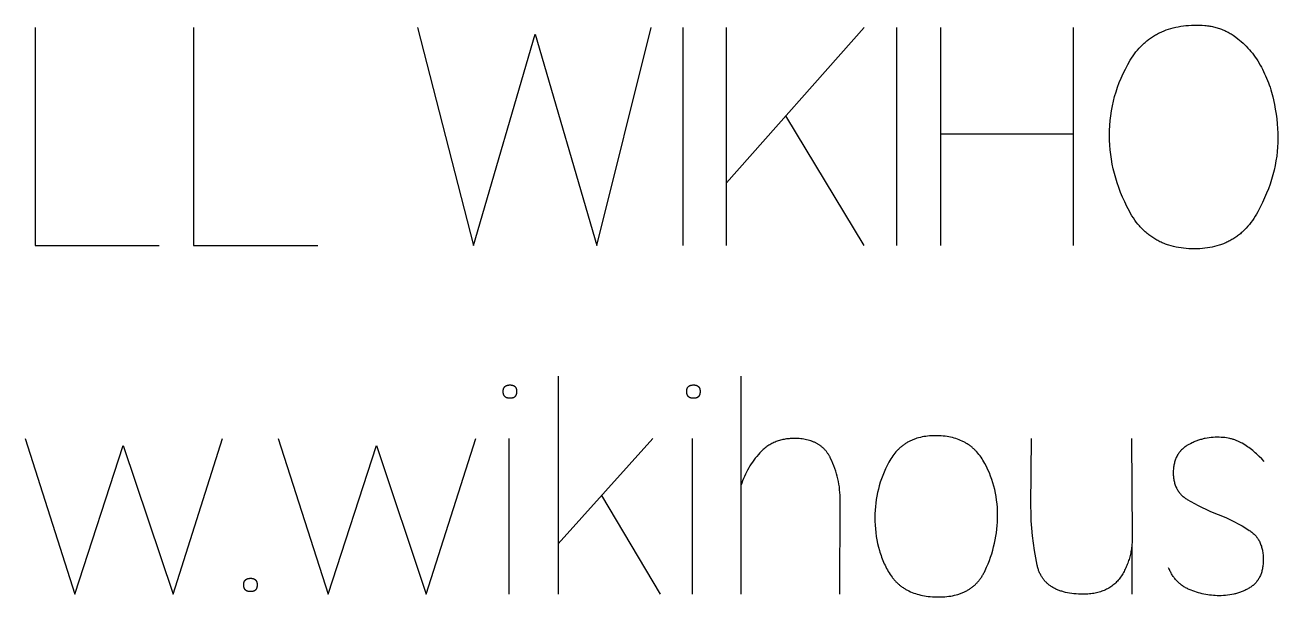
# Model space of a CAD drawing. Header units: millimetres. Extents: x -1220 to 1220, y -1270 to 3400.
# Drawn here: x -401.6 to 23.6, y 2140.6 to 2334.8 of the extents above; entities that cross this region are included whole.
import ezdxf

# ---------------------------------------------------------------- set-up
doc = ezdxf.new("R2010")
doc.units = ezdxf.units.MM
doc.layers.add('TC', color=220, linetype='CONTINUOUS', true_color=0xff00bb)

msp = doc.modelspace()

# ---------------------------------------------------------------- linework, layer by layer
at = {"layer": 'TC'}
for points in [[(-3.91, 2334.79), (-2.99, 2334.77), (-2.1, 2334.73), (-1.21, 2334.66), (-0.78, 2334.61), (-0.35, 2334.56), (0.08, 2334.49), (0.5, 2334.43), (0.91, 2334.35), (1.33, 2334.27), (1.74, 2334.18), (2.14, 2334.08), (2.54, 2333.97), (2.93, 2333.86), (3.32, 2333.74), (3.71, 2333.62), (4.09, 2333.48), (4.47, 2333.34), (4.85, 2333.19), (5.21, 2333.04), (5.58, 2332.88), (5.94, 2332.71), (6.3, 2332.53), (6.65, 2332.34), (7, 2332.15), (7.34, 2331.95), (7.68, 2331.75), (8.01, 2331.54), (8.34, 2331.32), (9.31, 2330.63), (9.93, 2330.16), (10.54, 2329.67), (11.14, 2329.16), (11.72, 2328.64), (12.29, 2328.11), (12.84, 2327.56), (13.37, 2326.99), (13.89, 2326.41), (14.4, 2325.81), (14.89, 2325.2), (15.37, 2324.57), (15.83, 2323.92), (16.28, 2323.26), (16.71, 2322.58), (17.54, 2321.19), (17.94, 2320.47), (18.33, 2319.75), (18.7, 2319.02), (19.05, 2318.27), (19.4, 2317.52), (19.72, 2316.77), (20.03, 2316), (20.33, 2315.22), (20.61, 2314.43), (20.88, 2313.64), (21.13, 2312.83), (21.37, 2312.02), (21.59, 2311.19), (21.8, 2310.36), (22.36, 2307.84), (22.68, 2306.17), (22.96, 2304.52), (23.18, 2302.89), (23.35, 2301.27), (23.48, 2299.67), (23.55, 2298.09), (23.57, 2296.52), (23.55, 2294.95), (23.47, 2293.37), (23.33, 2291.8), (23.15, 2290.23), (22.9, 2288.66), (22.61, 2287.08), (22.26, 2285.51), (21.86, 2283.94), (21.4, 2282.37), (20.89, 2280.79), (20.33, 2279.22), (19.71, 2277.65), (19.04, 2276.08), (18.31, 2274.5), (17.54, 2272.93), (16.7, 2271.36), (16.27, 2270.58), (15.83, 2269.84), (15.36, 2269.11), (14.89, 2268.41), (14.4, 2267.73), (13.89, 2267.08), (13.36, 2266.46), (12.82, 2265.86), (12.55, 2265.56), (12.27, 2265.28), (11.99, 2265), (11.7, 2264.72), (11.41, 2264.46), (11.11, 2264.2), (10.82, 2263.94), (10.51, 2263.69), (10.21, 2263.45), (9.9, 2263.21), (9.58, 2262.98), (9.27, 2262.76), (8.94, 2262.54), (8.62, 2262.33), (8.29, 2262.12), (7.96, 2261.92), (7.62, 2261.73), (7.28, 2261.54), (6.93, 2261.36), (6.58, 2261.19), (6.23, 2261.02), (5.87, 2260.86), (5.51, 2260.7), (5.15, 2260.55), (4.78, 2260.4), (4.41, 2260.27), (4.03, 2260.13), (3.65, 2260.01), (2.88, 2259.77), (2.09, 2259.57), (1.29, 2259.38), (0.47, 2259.22), (-0.36, 2259.09), (-1.21, 2258.98), (-2.07, 2258.89), (-2.95, 2258.83), (-3.85, 2258.79), (-4.76, 2258.78), (-5.7, 2258.79), (-6.63, 2258.83), (-7.54, 2258.89), (-8.43, 2258.98), (-9.31, 2259.09), (-10.17, 2259.23), (-11.02, 2259.39), (-11.85, 2259.58), (-12.66, 2259.79), (-13.46, 2260.03), (-13.85, 2260.16), (-14.24, 2260.29), (-14.62, 2260.43), (-15, 2260.58), (-15.38, 2260.73), (-15.75, 2260.89), (-16.11, 2261.06), (-16.48, 2261.23), (-16.84, 2261.41), (-17.19, 2261.59), (-17.54, 2261.78), (-17.89, 2261.98), (-18.23, 2262.18), (-18.57, 2262.39), (-18.91, 2262.6), (-19.24, 2262.83), (-19.57, 2263.05), (-19.89, 2263.29), (-20.21, 2263.53), (-20.52, 2263.78), (-20.83, 2264.03), (-21.14, 2264.29), (-21.44, 2264.55), (-21.74, 2264.82), (-22.04, 2265.1), (-22.33, 2265.39), (-22.61, 2265.68), (-22.89, 2265.97), (-23.17, 2266.28), (-23.45, 2266.59), (-23.98, 2267.22), (-24.5, 2267.89), (-25, 2268.57), (-25.49, 2269.28), (-25.96, 2270.02), (-26.41, 2270.78), (-26.85, 2271.57), (-27.67, 2273.17), (-28.44, 2274.77), (-29.15, 2276.37), (-29.81, 2277.97), (-30.42, 2279.58), (-30.97, 2281.18), (-31.48, 2282.78), (-31.93, 2284.39), (-32.32, 2285.99), (-32.67, 2287.6), (-32.96, 2289.21), (-33.19, 2290.82), (-33.38, 2292.43), (-33.51, 2294.04), (-33.59, 2295.65), (-33.62, 2297.26), (-33.59, 2298.97), (-33.51, 2300.66), (-33.37, 2302.35), (-33.17, 2304.01), (-32.93, 2305.66), (-32.62, 2307.3), (-32.26, 2308.92), (-31.85, 2310.53), (-31.38, 2312.12), (-30.85, 2313.69), (-30.27, 2315.26), (-29.63, 2316.8), (-28.94, 2318.33), (-28.19, 2319.85), (-27.39, 2321.35), (-26.53, 2322.84), (-26.08, 2323.58), (-25.6, 2324.29), (-25.11, 2324.98), (-24.61, 2325.64), (-24.09, 2326.28), (-23.55, 2326.9), (-22.99, 2327.5), (-22.42, 2328.07), (-22.13, 2328.35), (-21.84, 2328.62), (-21.54, 2328.88), (-21.24, 2329.14), (-20.93, 2329.39), (-20.62, 2329.64), (-20.3, 2329.88), (-19.98, 2330.12), (-19.66, 2330.35), (-19.33, 2330.58), (-19, 2330.79), (-18.67, 2331.01), (-18.33, 2331.21), (-17.98, 2331.42), (-17.64, 2331.61), (-17.28, 2331.8), (-16.93, 2331.98), (-16.57, 2332.16), (-15.84, 2332.5), (-15.09, 2332.82), (-14.33, 2333.11), (-13.55, 2333.38), (-12.75, 2333.62), (-11.94, 2333.84), (-11.11, 2334.04), (-10.27, 2334.22), (-9.41, 2334.37), (-8.53, 2334.5), (-7.64, 2334.6), (-6.73, 2334.68), (-5.81, 2334.74), (-4.87, 2334.78)], [(-237.01, 2212.58), (-236.87, 2212.58), (-236.74, 2212.57), (-236.68, 2212.57), (-236.61, 2212.56), (-236.55, 2212.56), (-236.49, 2212.55), (-236.43, 2212.54), (-236.37, 2212.53), (-236.31, 2212.52), (-236.26, 2212.5), (-236.2, 2212.49), (-236.15, 2212.48), (-236.09, 2212.46), (-236.04, 2212.44), (-235.99, 2212.43), (-235.94, 2212.41), (-235.89, 2212.39), (-235.84, 2212.36), (-235.79, 2212.34), (-235.75, 2212.32), (-235.7, 2212.29), (-235.66, 2212.27), (-235.62, 2212.24), (-235.57, 2212.22), (-235.53, 2212.19), (-235.49, 2212.16), (-235.45, 2212.13), (-235.42, 2212.09), (-235.38, 2212.06), (-235.35, 2212.03), (-235.31, 2211.99), (-235.28, 2211.96), (-235.25, 2211.92), (-235.22, 2211.88), (-235.19, 2211.84), (-235.16, 2211.8), (-235.13, 2211.76), (-235.1, 2211.71), (-235.08, 2211.67), (-235.05, 2211.63), (-235.03, 2211.58), (-235.01, 2211.53), (-234.99, 2211.48), (-234.97, 2211.43), (-234.95, 2211.38), (-234.93, 2211.33), (-234.91, 2211.28), (-234.9, 2211.23), (-234.88, 2211.17), (-234.87, 2211.12), (-234.86, 2211.06), (-234.85, 2211), (-234.83, 2210.94), (-234.83, 2210.88), (-234.82, 2210.82), (-234.81, 2210.76), (-234.8, 2210.7), (-234.8, 2210.63), (-234.79, 2210.5), (-234.79, 2210.36), (-234.79, 2210.22), (-234.8, 2210.08), (-234.81, 2209.95), (-234.82, 2209.88), (-234.83, 2209.82), (-234.83, 2209.75), (-234.85, 2209.69), (-234.86, 2209.63), (-234.87, 2209.57), (-234.88, 2209.51), (-234.9, 2209.46), (-234.91, 2209.4), (-234.93, 2209.34), (-234.95, 2209.29), (-234.97, 2209.24), (-234.99, 2209.19), (-235.01, 2209.14), (-235.03, 2209.09), (-235.05, 2209.04), (-235.08, 2208.99), (-235.1, 2208.94), (-235.13, 2208.9), (-235.16, 2208.86), (-235.19, 2208.81), (-235.22, 2208.77), (-235.25, 2208.73), (-235.28, 2208.69), (-235.31, 2208.65), (-235.35, 2208.62), (-235.38, 2208.58), (-235.42, 2208.55), (-235.45, 2208.51), (-235.49, 2208.48), (-235.53, 2208.45), (-235.57, 2208.42), (-235.62, 2208.39), (-235.66, 2208.36), (-235.7, 2208.34), (-235.75, 2208.31), (-235.79, 2208.29), (-235.84, 2208.26), (-235.89, 2208.24), (-235.94, 2208.22), (-235.99, 2208.2), (-236.04, 2208.18), (-236.09, 2208.16), (-236.15, 2208.15), (-236.2, 2208.13), (-236.26, 2208.12), (-236.31, 2208.1), (-236.37, 2208.09), (-236.43, 2208.08), (-236.49, 2208.07), (-236.55, 2208.06), (-236.61, 2208.06), (-236.68, 2208.05), (-236.74, 2208.05), (-236.81, 2208.04), (-236.87, 2208.04), (-237.01, 2208.04), (-237.15, 2208.04), (-237.29, 2208.05), (-237.36, 2208.05), (-237.43, 2208.06), (-237.49, 2208.06), (-237.56, 2208.07), (-237.62, 2208.08), (-237.68, 2208.09), (-237.74, 2208.1), (-237.8, 2208.12), (-237.86, 2208.13), (-237.92, 2208.15), (-237.97, 2208.16), (-238.03, 2208.18), (-238.08, 2208.2), (-238.14, 2208.22), (-238.19, 2208.24), (-238.24, 2208.26), (-238.29, 2208.29), (-238.34, 2208.31), (-238.38, 2208.34), (-238.43, 2208.36), (-238.47, 2208.39), (-238.52, 2208.42), (-238.56, 2208.45), (-238.6, 2208.48), (-238.64, 2208.51), (-238.68, 2208.55), (-238.72, 2208.58), (-238.76, 2208.62), (-238.79, 2208.65), (-238.83, 2208.69), (-238.86, 2208.73), (-238.89, 2208.77), (-238.92, 2208.81), (-238.95, 2208.86), (-238.98, 2208.9), (-239.01, 2208.94), (-239.04, 2208.99), (-239.06, 2209.04), (-239.09, 2209.09), (-239.11, 2209.14), (-239.13, 2209.19), (-239.15, 2209.24), (-239.17, 2209.29), (-239.19, 2209.34), (-239.21, 2209.4), (-239.23, 2209.46), (-239.24, 2209.51), (-239.25, 2209.57), (-239.27, 2209.63), (-239.28, 2209.69), (-239.29, 2209.75), (-239.3, 2209.82), (-239.31, 2209.88), (-239.32, 2209.95), (-239.32, 2210.01), (-239.33, 2210.08), (-239.33, 2210.22), (-239.34, 2210.36), (-239.33, 2210.5), (-239.33, 2210.56), (-239.33, 2210.63), (-239.32, 2210.7), (-239.32, 2210.76), (-239.31, 2210.82), (-239.3, 2210.88), (-239.29, 2210.94), (-239.28, 2211), (-239.27, 2211.06), (-239.25, 2211.12), (-239.24, 2211.17), (-239.23, 2211.23), (-239.21, 2211.28), (-239.19, 2211.33), (-239.17, 2211.38), (-239.15, 2211.43), (-239.13, 2211.48), (-239.11, 2211.53), (-239.09, 2211.58), (-239.06, 2211.63), (-239.04, 2211.67), (-239.01, 2211.71), (-238.98, 2211.76), (-238.95, 2211.8), (-238.92, 2211.84), (-238.89, 2211.88), (-238.86, 2211.92), (-238.83, 2211.96), (-238.79, 2211.99), (-238.76, 2212.03), (-238.72, 2212.06), (-238.68, 2212.09), (-238.64, 2212.13), (-238.6, 2212.16), (-238.56, 2212.19), (-238.52, 2212.22), (-238.47, 2212.24), (-238.43, 2212.27), (-238.38, 2212.29), (-238.34, 2212.32), (-238.29, 2212.34), (-238.24, 2212.36), (-238.19, 2212.39), (-238.14, 2212.41), (-238.08, 2212.43), (-238.03, 2212.44), (-237.97, 2212.46), (-237.92, 2212.48), (-237.86, 2212.49), (-237.8, 2212.5), (-237.74, 2212.52), (-237.68, 2212.53), (-237.62, 2212.54), (-237.56, 2212.55), (-237.49, 2212.56), (-237.43, 2212.56), (-237.29, 2212.57), (-237.15, 2212.58)], [(-174.75, 2212.58), (-174.61, 2212.58), (-174.48, 2212.57), (-174.41, 2212.57), (-174.35, 2212.56), (-174.29, 2212.56), (-174.23, 2212.55), (-174.16, 2212.54), (-174.11, 2212.53), (-174.05, 2212.52), (-173.99, 2212.5), (-173.94, 2212.49), (-173.88, 2212.48), (-173.83, 2212.46), (-173.77, 2212.44), (-173.72, 2212.43), (-173.67, 2212.41), (-173.62, 2212.39), (-173.57, 2212.36), (-173.53, 2212.34), (-173.48, 2212.32), (-173.44, 2212.29), (-173.39, 2212.27), (-173.35, 2212.24), (-173.31, 2212.22), (-173.27, 2212.19), (-173.23, 2212.16), (-173.19, 2212.13), (-173.15, 2212.09), (-173.12, 2212.06), (-173.08, 2212.03), (-173.05, 2211.99), (-173.01, 2211.96), (-172.98, 2211.92), (-172.95, 2211.88), (-172.92, 2211.84), (-172.89, 2211.8), (-172.86, 2211.76), (-172.84, 2211.71), (-172.81, 2211.67), (-172.79, 2211.63), (-172.76, 2211.58), (-172.74, 2211.53), (-172.72, 2211.48), (-172.7, 2211.43), (-172.68, 2211.38), (-172.66, 2211.33), (-172.65, 2211.28), (-172.63, 2211.23), (-172.62, 2211.17), (-172.6, 2211.12), (-172.59, 2211.06), (-172.58, 2211), (-172.57, 2210.94), (-172.56, 2210.88), (-172.55, 2210.82), (-172.54, 2210.76), (-172.54, 2210.7), (-172.53, 2210.63), (-172.53, 2210.5), (-172.53, 2210.36), (-172.53, 2210.22), (-172.53, 2210.08), (-172.54, 2209.95), (-172.55, 2209.88), (-172.56, 2209.82), (-172.57, 2209.75), (-172.58, 2209.69), (-172.59, 2209.63), (-172.6, 2209.57), (-172.62, 2209.51), (-172.63, 2209.46), (-172.65, 2209.4), (-172.66, 2209.34), (-172.68, 2209.29), (-172.7, 2209.24), (-172.72, 2209.19), (-172.74, 2209.14), (-172.76, 2209.09), (-172.79, 2209.04), (-172.81, 2208.99), (-172.84, 2208.94), (-172.86, 2208.9), (-172.89, 2208.86), (-172.92, 2208.81), (-172.95, 2208.77), (-172.98, 2208.73), (-173.01, 2208.69), (-173.05, 2208.65), (-173.08, 2208.62), (-173.12, 2208.58), (-173.15, 2208.55), (-173.19, 2208.51), (-173.23, 2208.48), (-173.27, 2208.45), (-173.31, 2208.42), (-173.35, 2208.39), (-173.39, 2208.36), (-173.44, 2208.34), (-173.48, 2208.31), (-173.53, 2208.29), (-173.57, 2208.26), (-173.62, 2208.24), (-173.67, 2208.22), (-173.72, 2208.2), (-173.77, 2208.18), (-173.83, 2208.16), (-173.88, 2208.15), (-173.94, 2208.13), (-173.99, 2208.12), (-174.05, 2208.1), (-174.11, 2208.09), (-174.16, 2208.08), (-174.23, 2208.07), (-174.29, 2208.06), (-174.35, 2208.06), (-174.41, 2208.05), (-174.48, 2208.05), (-174.54, 2208.04), (-174.61, 2208.04), (-174.75, 2208.04), (-174.89, 2208.04), (-175.03, 2208.05), (-175.09, 2208.05), (-175.16, 2208.06), (-175.23, 2208.06), (-175.29, 2208.07), (-175.35, 2208.08), (-175.42, 2208.09), (-175.48, 2208.1), (-175.54, 2208.12), (-175.59, 2208.13), (-175.65, 2208.15), (-175.71, 2208.16), (-175.76, 2208.18), (-175.82, 2208.2), (-175.87, 2208.22), (-175.92, 2208.24), (-175.97, 2208.26), (-176.02, 2208.29), (-176.07, 2208.31), (-176.12, 2208.34), (-176.16, 2208.36), (-176.21, 2208.39), (-176.25, 2208.42), (-176.29, 2208.45), (-176.34, 2208.48), (-176.38, 2208.51), (-176.41, 2208.55), (-176.45, 2208.58), (-176.49, 2208.62), (-176.53, 2208.65), (-176.56, 2208.69), (-176.59, 2208.73), (-176.63, 2208.77), (-176.66, 2208.81), (-176.69, 2208.86), (-176.72, 2208.9), (-176.74, 2208.94), (-176.77, 2208.99), (-176.8, 2209.04), (-176.82, 2209.09), (-176.84, 2209.14), (-176.87, 2209.19), (-176.89, 2209.24), (-176.91, 2209.29), (-176.93, 2209.34), (-176.94, 2209.4), (-176.96, 2209.46), (-176.98, 2209.51), (-176.99, 2209.57), (-177, 2209.63), (-177.01, 2209.69), (-177.03, 2209.75), (-177.03, 2209.82), (-177.04, 2209.88), (-177.05, 2209.95), (-177.06, 2210.01), (-177.06, 2210.08), (-177.07, 2210.22), (-177.07, 2210.36), (-177.07, 2210.5), (-177.07, 2210.56), (-177.06, 2210.63), (-177.06, 2210.7), (-177.05, 2210.76), (-177.04, 2210.82), (-177.03, 2210.88), (-177.03, 2210.94), (-177.01, 2211), (-177, 2211.06), (-176.99, 2211.12), (-176.98, 2211.17), (-176.96, 2211.23), (-176.94, 2211.28), (-176.93, 2211.33), (-176.91, 2211.38), (-176.89, 2211.43), (-176.87, 2211.48), (-176.84, 2211.53), (-176.82, 2211.58), (-176.8, 2211.63), (-176.77, 2211.67), (-176.74, 2211.71), (-176.72, 2211.76), (-176.69, 2211.8), (-176.66, 2211.84), (-176.63, 2211.88), (-176.59, 2211.92), (-176.56, 2211.96), (-176.53, 2211.99), (-176.49, 2212.03), (-176.45, 2212.06), (-176.41, 2212.09), (-176.38, 2212.13), (-176.34, 2212.16), (-176.29, 2212.19), (-176.25, 2212.22), (-176.21, 2212.24), (-176.16, 2212.27), (-176.12, 2212.29), (-176.07, 2212.32), (-176.02, 2212.34), (-175.97, 2212.36), (-175.92, 2212.39), (-175.87, 2212.41), (-175.82, 2212.43), (-175.76, 2212.44), (-175.71, 2212.46), (-175.65, 2212.48), (-175.59, 2212.49), (-175.54, 2212.5), (-175.48, 2212.52), (-175.42, 2212.53), (-175.35, 2212.54), (-175.29, 2212.55), (-175.23, 2212.56), (-175.16, 2212.56), (-175.03, 2212.57), (-174.89, 2212.58)], [(-92.71, 2195.35), (-93.39, 2195.34), (-94.05, 2195.32), (-94.7, 2195.27), (-95.34, 2195.21), (-95.97, 2195.13), (-96.58, 2195.03), (-97.19, 2194.92), (-97.78, 2194.79), (-98.36, 2194.64), (-98.93, 2194.47), (-99.48, 2194.29), (-99.76, 2194.19), (-100.03, 2194.09), (-100.3, 2193.98), (-100.56, 2193.87), (-100.83, 2193.75), (-101.09, 2193.63), (-101.34, 2193.51), (-101.6, 2193.38), (-101.85, 2193.24), (-102.09, 2193.1), (-102.34, 2192.96), (-102.58, 2192.81), (-102.82, 2192.66), (-103.05, 2192.51), (-103.29, 2192.35), (-103.52, 2192.18), (-103.74, 2192.01), (-103.97, 2191.84), (-104.19, 2191.66), (-104.41, 2191.48), (-104.62, 2191.29), (-104.83, 2191.1), (-105.04, 2190.91), (-105.25, 2190.71), (-105.45, 2190.5), (-105.65, 2190.3), (-105.85, 2190.08), (-106.05, 2189.87), (-106.43, 2189.42), (-106.8, 2188.95), (-107.15, 2188.47), (-107.5, 2187.97), (-107.83, 2187.45), (-108.15, 2186.92), (-108.46, 2186.36), (-109.04, 2185.24), (-109.58, 2184.11), (-110.08, 2182.97), (-110.54, 2181.83), (-110.97, 2180.68), (-111.36, 2179.52), (-111.71, 2178.36), (-112.03, 2177.19), (-112.31, 2176.02), (-112.55, 2174.84), (-112.76, 2173.66), (-112.92, 2172.47), (-113.05, 2171.27), (-113.15, 2170.07), (-113.2, 2168.87), (-113.22, 2167.65), (-113.2, 2166.32), (-113.14, 2165), (-113.05, 2163.7), (-112.92, 2162.43), (-112.74, 2161.17), (-112.54, 2159.94), (-112.29, 2158.72), (-112, 2157.53), (-111.68, 2156.36), (-111.51, 2155.78), (-111.32, 2155.21), (-111.13, 2154.64), (-110.92, 2154.08), (-110.71, 2153.52), (-110.48, 2152.97), (-110.25, 2152.42), (-110.01, 2151.88), (-109.76, 2151.34), (-109.5, 2150.81), (-109.23, 2150.28), (-108.95, 2149.76), (-108.66, 2149.24), (-108.36, 2148.73), (-108.04, 2148.23), (-107.71, 2147.74), (-107.36, 2147.28), (-107.19, 2147.05), (-107.01, 2146.82), (-106.82, 2146.6), (-106.64, 2146.39), (-106.45, 2146.17), (-106.25, 2145.96), (-106.05, 2145.76), (-105.85, 2145.56), (-105.65, 2145.36), (-105.44, 2145.17), (-105.23, 2144.98), (-105.02, 2144.8), (-104.8, 2144.61), (-104.58, 2144.44), (-104.36, 2144.26), (-104.13, 2144.1), (-103.9, 2143.93), (-103.66, 2143.77), (-103.43, 2143.61), (-103.19, 2143.46), (-102.94, 2143.31), (-102.69, 2143.17), (-102.44, 2143.02), (-102.19, 2142.89), (-101.67, 2142.63), (-101.14, 2142.38), (-100.59, 2142.15), (-100.03, 2141.93), (-99.46, 2141.73), (-98.88, 2141.55), (-98.28, 2141.39), (-97.66, 2141.23), (-97.04, 2141.1), (-96.4, 2140.98), (-95.75, 2140.88), (-95.08, 2140.79), (-94.4, 2140.72), (-93.71, 2140.66), (-93, 2140.62), (-92.28, 2140.6), (-91.55, 2140.59), (-90.83, 2140.6), (-90.12, 2140.63), (-89.43, 2140.67), (-88.76, 2140.73), (-88.1, 2140.81), (-87.45, 2140.91), (-86.82, 2141.02), (-86.2, 2141.15), (-85.6, 2141.3), (-85.01, 2141.47), (-84.73, 2141.56), (-84.44, 2141.65), (-84.16, 2141.75), (-83.88, 2141.85), (-83.61, 2141.96), (-83.34, 2142.07), (-83.07, 2142.19), (-82.81, 2142.31), (-82.55, 2142.44), (-82.3, 2142.56), (-82.04, 2142.7), (-81.8, 2142.84), (-81.55, 2142.98), (-81.31, 2143.13), (-81.07, 2143.28), (-80.84, 2143.43), (-80.61, 2143.59), (-80.39, 2143.76), (-80.16, 2143.93), (-79.94, 2144.1), (-79.73, 2144.28), (-79.52, 2144.46), (-79.31, 2144.65), (-79.11, 2144.84), (-78.91, 2145.03), (-78.71, 2145.23), (-78.52, 2145.44), (-78.33, 2145.64), (-78.14, 2145.86), (-77.96, 2146.07), (-77.78, 2146.3), (-77.61, 2146.52), (-77.44, 2146.75), (-77.27, 2146.99), (-77.1, 2147.23), (-76.94, 2147.47), (-76.79, 2147.72), (-76.64, 2147.97), (-76.49, 2148.23), (-76.34, 2148.49), (-76.2, 2148.75), (-76.06, 2149.02), (-75.8, 2149.58), (-75.28, 2150.7), (-74.81, 2151.84), (-74.36, 2152.98), (-73.95, 2154.13), (-73.57, 2155.28), (-73.22, 2156.45), (-72.91, 2157.62), (-72.63, 2158.8), (-72.38, 2159.99), (-72.16, 2161.18), (-71.98, 2162.38), (-71.83, 2163.59), (-71.72, 2164.81), (-71.63, 2166.03), (-71.58, 2167.26), (-71.57, 2168.5), (-71.59, 2169.76), (-71.65, 2171.01), (-71.74, 2172.24), (-71.88, 2173.46), (-72.05, 2174.67), (-72.27, 2175.86), (-72.52, 2177.03), (-72.81, 2178.2), (-73.14, 2179.35), (-73.51, 2180.48), (-73.92, 2181.6), (-74.36, 2182.71), (-74.85, 2183.8), (-75.37, 2184.88), (-75.94, 2185.95), (-76.54, 2187), (-76.85, 2187.51), (-77.18, 2188.01), (-77.52, 2188.49), (-77.88, 2188.96), (-78.24, 2189.4), (-78.62, 2189.84), (-78.81, 2190.05), (-79.01, 2190.25), (-79.21, 2190.45), (-79.41, 2190.65), (-79.62, 2190.85), (-79.82, 2191.04), (-80.04, 2191.22), (-80.25, 2191.4), (-80.47, 2191.58), (-80.69, 2191.75), (-80.91, 2191.92), (-81.14, 2192.09), (-81.37, 2192.25), (-81.6, 2192.41), (-81.84, 2192.56), (-82.08, 2192.71), (-82.32, 2192.85), (-82.57, 2192.99), (-82.81, 2193.13), (-83.06, 2193.26), (-83.32, 2193.39), (-83.58, 2193.52), (-84.1, 2193.75), (-84.64, 2193.97), (-85.18, 2194.18), (-85.74, 2194.36), (-86.32, 2194.53), (-86.9, 2194.69), (-87.5, 2194.83), (-88.11, 2194.95), (-88.73, 2195.06), (-89.36, 2195.15), (-90.01, 2195.22), (-90.66, 2195.28), (-91.33, 2195.32), (-92.02, 2195.34)], [(-325.07, 2146.93), (-324.93, 2146.93), (-324.8, 2146.92), (-324.74, 2146.92), (-324.67, 2146.91), (-324.61, 2146.91), (-324.55, 2146.9), (-324.49, 2146.89), (-324.43, 2146.88), (-324.37, 2146.87), (-324.32, 2146.86), (-324.26, 2146.84), (-324.21, 2146.83), (-324.15, 2146.81), (-324.1, 2146.79), (-324.05, 2146.78), (-324, 2146.76), (-323.95, 2146.74), (-323.9, 2146.72), (-323.85, 2146.69), (-323.81, 2146.67), (-323.76, 2146.65), (-323.72, 2146.62), (-323.68, 2146.59), (-323.63, 2146.57), (-323.59, 2146.54), (-323.55, 2146.51), (-323.51, 2146.48), (-323.48, 2146.45), (-323.44, 2146.41), (-323.41, 2146.38), (-323.37, 2146.34), (-323.34, 2146.31), (-323.31, 2146.27), (-323.28, 2146.23), (-323.25, 2146.19), (-323.22, 2146.15), (-323.19, 2146.11), (-323.16, 2146.07), (-323.14, 2146.02), (-323.11, 2145.98), (-323.09, 2145.93), (-323.07, 2145.88), (-323.05, 2145.84), (-323.03, 2145.79), (-323.01, 2145.74), (-322.99, 2145.68), (-322.97, 2145.63), (-322.96, 2145.58), (-322.94, 2145.52), (-322.93, 2145.47), (-322.92, 2145.41), (-322.91, 2145.35), (-322.89, 2145.29), (-322.89, 2145.23), (-322.88, 2145.17), (-322.87, 2145.11), (-322.86, 2145.05), (-322.86, 2144.98), (-322.85, 2144.85), (-322.85, 2144.71), (-322.85, 2144.57), (-322.86, 2144.43), (-322.87, 2144.3), (-322.88, 2144.23), (-322.89, 2144.17), (-322.89, 2144.11), (-322.91, 2144.04), (-322.92, 2143.98), (-322.93, 2143.92), (-322.94, 2143.86), (-322.96, 2143.81), (-322.97, 2143.75), (-322.99, 2143.7), (-323.01, 2143.64), (-323.03, 2143.59), (-323.05, 2143.54), (-323.07, 2143.49), (-323.09, 2143.44), (-323.11, 2143.39), (-323.14, 2143.34), (-323.16, 2143.3), (-323.19, 2143.25), (-323.22, 2143.21), (-323.25, 2143.16), (-323.28, 2143.12), (-323.31, 2143.08), (-323.34, 2143.04), (-323.37, 2143.01), (-323.41, 2142.97), (-323.44, 2142.93), (-323.48, 2142.9), (-323.51, 2142.86), (-323.55, 2142.83), (-323.59, 2142.8), (-323.63, 2142.77), (-323.68, 2142.74), (-323.72, 2142.71), (-323.76, 2142.69), (-323.81, 2142.66), (-323.85, 2142.64), (-323.9, 2142.61), (-323.95, 2142.59), (-324, 2142.57), (-324.05, 2142.55), (-324.1, 2142.53), (-324.15, 2142.52), (-324.21, 2142.5), (-324.26, 2142.48), (-324.32, 2142.47), (-324.37, 2142.46), (-324.43, 2142.44), (-324.49, 2142.43), (-324.55, 2142.42), (-324.61, 2142.42), (-324.67, 2142.41), (-324.74, 2142.4), (-324.8, 2142.4), (-324.87, 2142.39), (-324.93, 2142.39), (-325.07, 2142.39), (-325.21, 2142.39), (-325.35, 2142.4), (-325.42, 2142.4), (-325.49, 2142.41), (-325.55, 2142.42), (-325.62, 2142.42), (-325.68, 2142.43), (-325.74, 2142.44), (-325.8, 2142.46), (-325.86, 2142.47), (-325.92, 2142.48), (-325.98, 2142.5), (-326.03, 2142.52), (-326.09, 2142.53), (-326.14, 2142.55), (-326.2, 2142.57), (-326.25, 2142.59), (-326.3, 2142.61), (-326.35, 2142.64), (-326.4, 2142.66), (-326.44, 2142.69), (-326.49, 2142.71), (-326.53, 2142.74), (-326.58, 2142.77), (-326.62, 2142.8), (-326.66, 2142.83), (-326.7, 2142.86), (-326.74, 2142.9), (-326.78, 2142.93), (-326.82, 2142.97), (-326.85, 2143.01), (-326.89, 2143.04), (-326.92, 2143.08), (-326.95, 2143.12), (-326.98, 2143.16), (-327.01, 2143.21), (-327.04, 2143.25), (-327.07, 2143.3), (-327.1, 2143.34), (-327.12, 2143.39), (-327.15, 2143.44), (-327.17, 2143.49), (-327.19, 2143.54), (-327.21, 2143.59), (-327.23, 2143.64), (-327.25, 2143.7), (-327.27, 2143.75), (-327.29, 2143.81), (-327.3, 2143.86), (-327.31, 2143.92), (-327.33, 2143.98), (-327.34, 2144.04), (-327.35, 2144.11), (-327.36, 2144.17), (-327.37, 2144.23), (-327.38, 2144.3), (-327.38, 2144.36), (-327.39, 2144.43), (-327.39, 2144.57), (-327.4, 2144.71), (-327.39, 2144.85), (-327.39, 2144.92), (-327.39, 2144.98), (-327.38, 2145.05), (-327.38, 2145.11), (-327.37, 2145.17), (-327.36, 2145.23), (-327.35, 2145.29), (-327.34, 2145.35), (-327.33, 2145.41), (-327.31, 2145.47), (-327.3, 2145.52), (-327.29, 2145.58), (-327.27, 2145.63), (-327.25, 2145.68), (-327.23, 2145.74), (-327.21, 2145.79), (-327.19, 2145.84), (-327.17, 2145.88), (-327.15, 2145.93), (-327.12, 2145.98), (-327.1, 2146.02), (-327.07, 2146.07), (-327.04, 2146.11), (-327.01, 2146.15), (-326.98, 2146.19), (-326.95, 2146.23), (-326.92, 2146.27), (-326.89, 2146.31), (-326.85, 2146.34), (-326.82, 2146.38), (-326.78, 2146.41), (-326.74, 2146.45), (-326.7, 2146.48), (-326.66, 2146.51), (-326.62, 2146.54), (-326.58, 2146.57), (-326.53, 2146.59), (-326.49, 2146.62), (-326.44, 2146.65), (-326.4, 2146.67), (-326.35, 2146.69), (-326.3, 2146.72), (-326.25, 2146.74), (-326.2, 2146.76), (-326.14, 2146.78), (-326.09, 2146.79), (-326.03, 2146.81), (-325.98, 2146.83), (-325.92, 2146.84), (-325.86, 2146.86), (-325.8, 2146.87), (-325.74, 2146.88), (-325.68, 2146.89), (-325.62, 2146.9), (-325.55, 2146.91), (-325.49, 2146.91), (-325.35, 2146.92), (-325.21, 2146.93)]]:
    msp.add_lwpolyline(points, close=True, dxfattribs=at)
for points in [[(-398.23, 2333.94), (-398.23, 2259.94), (-356.05, 2259.94)], [(-344.42, 2333.94), (-344.42, 2259.94), (-302.24, 2259.94)], [(-268.41, 2333.94), (-249.38, 2259.94), (-228.55, 2331.72), (-207.62, 2259.94), (-189.12, 2333.94)], [(-178.34, 2333.94), (-178.34, 2259.94)], [(-163.54, 2281.19), (-116.81, 2333.94)], [(-163.54, 2259.94), (-163.54, 2333.94)], [(-105.82, 2333.94), (-105.82, 2259.94)], [(-90.91, 2333.94), (-90.91, 2259.94)], [(-45.77, 2259.94), (-45.77, 2333.94)], [(-116.81, 2259.94), (-143.45, 2303.92)], [(-45.77, 2297.68), (-90.91, 2297.68)], [(-220.73, 2215.54), (-220.73, 2141.54)], [(-158.68, 2215.54), (-158.68, 2141.54)], [(-401.61, 2194.4), (-384.69, 2141.54), (-368.31, 2191.97), (-351.39, 2141.54), (-334.59, 2194.4)], [(-315.66, 2194.4), (-298.75, 2141.54), (-282.36, 2191.97), (-265.45, 2141.54), (-248.64, 2194.4)], [(-237.43, 2194.4), (-237.43, 2141.54)], [(-188.59, 2194.4), (-220.73, 2158.67)], [(-175.17, 2194.4), (-175.17, 2141.54)], [(-125.06, 2141.54), (-124.95, 2173.26), (-124.97, 2174.2), (-125.01, 2175.15), (-125.07, 2176.08), (-125.16, 2177.01), (-125.27, 2177.93), (-125.41, 2178.85), (-125.58, 2179.75), (-125.77, 2180.66), (-125.99, 2181.55), (-126.23, 2182.44), (-126.5, 2183.32), (-126.8, 2184.2), (-127.12, 2185.07), (-127.46, 2185.93), (-127.83, 2186.78), (-128.33, 2187.84), (-128.44, 2188.05), (-128.54, 2188.25), (-128.65, 2188.45), (-128.76, 2188.65), (-128.88, 2188.84), (-129, 2189.03), (-129.12, 2189.22), (-129.24, 2189.4), (-129.37, 2189.58), (-129.5, 2189.76), (-129.63, 2189.93), (-129.77, 2190.1), (-129.91, 2190.27), (-130.05, 2190.43), (-130.19, 2190.59), (-130.34, 2190.75), (-130.49, 2190.9), (-130.65, 2191.05), (-130.8, 2191.2), (-130.96, 2191.34), (-131.12, 2191.49), (-131.29, 2191.62), (-131.46, 2191.76), (-131.63, 2191.89), (-131.8, 2192.01), (-131.98, 2192.14), (-132.16, 2192.26), (-132.34, 2192.38), (-132.53, 2192.49), (-132.72, 2192.6), (-132.91, 2192.71), (-133.1, 2192.81), (-133.3, 2192.91), (-133.5, 2193.01), (-133.71, 2193.1), (-133.91, 2193.19), (-134.12, 2193.28), (-134.33, 2193.37), (-134.55, 2193.45), (-134.77, 2193.53), (-134.99, 2193.6), (-135.44, 2193.74), (-135.9, 2193.86), (-136.38, 2193.98), (-136.86, 2194.08), (-137.36, 2194.16), (-137.87, 2194.23), (-138.39, 2194.29), (-138.93, 2194.34), (-139.47, 2194.37), (-140.03, 2194.39), (-140.6, 2194.4), (-141.05, 2194.39), (-141.49, 2194.38), (-141.92, 2194.36), (-142.35, 2194.32), (-142.78, 2194.28), (-143.2, 2194.23), (-143.61, 2194.17), (-144.02, 2194.09), (-144.43, 2194.01), (-144.82, 2193.92), (-145.22, 2193.82), (-145.6, 2193.72), (-145.99, 2193.6), (-146.36, 2193.47), (-146.73, 2193.33), (-147.1, 2193.18), (-147.46, 2193.03), (-147.82, 2192.86), (-148.17, 2192.68), (-148.51, 2192.5), (-148.85, 2192.3), (-149.18, 2192.1), (-149.51, 2191.89), (-149.84, 2191.66), (-150.15, 2191.43), (-150.47, 2191.19), (-150.77, 2190.94), (-151.08, 2190.68), (-151.37, 2190.41), (-151.66, 2190.12), (-151.95, 2189.84), (-152.23, 2189.54), (-152.76, 2188.94), (-153.28, 2188.32), (-153.78, 2187.7), (-154.26, 2187.06), (-154.72, 2186.41), (-155.17, 2185.75), (-155.6, 2185.07), (-156.01, 2184.38), (-156.4, 2183.68), (-156.78, 2182.97), (-157.14, 2182.25), (-157.48, 2181.51), (-157.81, 2180.76), (-158.11, 2180), (-158.4, 2179.22), (-158.68, 2178.44)], [(-26.11, 2194.4), (-25.9, 2161.2), (-25.9, 2160.22), (-25.94, 2159.25), (-26, 2158.3), (-26.05, 2157.83), (-26.1, 2157.37), (-26.17, 2156.9), (-26.24, 2156.45), (-26.31, 2155.99), (-26.4, 2155.54), (-26.49, 2155.09), (-26.6, 2154.65), (-26.71, 2154.21), (-26.82, 2153.78), (-26.95, 2153.35), (-27.09, 2152.92), (-27.23, 2152.5), (-27.38, 2152.08), (-27.54, 2151.66), (-27.7, 2151.25), (-27.88, 2150.84), (-28.06, 2150.44), (-28.25, 2150.04), (-28.45, 2149.65), (-28.66, 2149.26), (-28.87, 2148.87), (-29.09, 2148.48), (-29.32, 2148.1), (-29.56, 2147.73), (-29.81, 2147.36), (-30.07, 2147), (-30.33, 2146.65), (-30.61, 2146.32), (-30.89, 2145.99), (-31.18, 2145.68), (-31.48, 2145.38), (-31.79, 2145.09), (-32.11, 2144.81), (-32.44, 2144.55), (-32.78, 2144.29), (-33.12, 2144.05), (-33.48, 2143.81), (-33.84, 2143.59), (-34.22, 2143.38), (-34.6, 2143.18), (-34.99, 2143), (-35.39, 2142.82), (-35.8, 2142.65), (-36.22, 2142.5), (-36.65, 2142.36), (-37.09, 2142.23), (-37.53, 2142.11), (-37.99, 2142), (-38.45, 2141.91), (-38.93, 2141.82), (-39.41, 2141.75), (-39.9, 2141.68), (-40.4, 2141.63), (-40.91, 2141.59), (-41.43, 2141.56), (-41.96, 2141.55), (-42.5, 2141.54), (-43.32, 2141.55), (-44.13, 2141.58), (-44.92, 2141.63), (-45.68, 2141.7), (-46.42, 2141.78), (-47.14, 2141.89), (-47.83, 2142.01), (-48.51, 2142.16), (-48.84, 2142.24), (-49.16, 2142.32), (-49.48, 2142.41), (-49.79, 2142.5), (-50.1, 2142.6), (-50.4, 2142.7), (-50.7, 2142.81), (-50.99, 2142.92), (-51.28, 2143.04), (-51.56, 2143.16), (-51.83, 2143.29), (-52.1, 2143.42), (-52.36, 2143.56), (-52.62, 2143.7), (-52.87, 2143.85), (-53.12, 2144), (-53.36, 2144.16), (-53.6, 2144.32), (-53.83, 2144.48), (-54.06, 2144.65), (-54.27, 2144.83), (-54.49, 2145.01), (-54.7, 2145.19), (-54.9, 2145.38), (-55.1, 2145.58), (-55.29, 2145.78), (-55.48, 2145.98), (-55.66, 2146.19), (-55.84, 2146.4), (-56.01, 2146.62), (-56.17, 2146.84), (-56.33, 2147.07), (-56.49, 2147.3), (-56.64, 2147.54), (-56.78, 2147.78), (-56.92, 2148.03), (-57.05, 2148.28), (-57.18, 2148.54), (-57.3, 2148.8), (-57.41, 2149.07), (-57.52, 2149.34), (-57.63, 2149.62), (-57.73, 2149.9), (-57.82, 2150.18), (-57.91, 2150.47), (-57.99, 2150.77), (-58.07, 2151.07), (-58.14, 2151.37), (-58.64, 2153.86), (-59.07, 2156.36), (-59.43, 2158.87), (-59.73, 2161.39), (-59.96, 2163.92), (-60.12, 2166.46), (-60.22, 2169.01), (-60.26, 2171.56), (-60.05, 2194.4)], [(18.92, 2186.58), (18.07, 2187.48), (17.21, 2188.33), (16.34, 2189.14), (15.9, 2189.53), (15.46, 2189.91), (15.02, 2190.27), (14.57, 2190.62), (14.12, 2190.96), (13.67, 2191.29), (13.22, 2191.61), (12.76, 2191.92), (12.3, 2192.21), (11.38, 2192.78), (11.15, 2192.91), (10.92, 2193.04), (10.68, 2193.17), (10.43, 2193.29), (10.19, 2193.4), (9.94, 2193.51), (9.68, 2193.62), (9.43, 2193.72), (9.17, 2193.82), (8.91, 2193.91), (8.64, 2194), (8.37, 2194.09), (8.1, 2194.17), (7.82, 2194.24), (7.54, 2194.31), (7.26, 2194.38), (6.69, 2194.49), (6.1, 2194.59), (5.5, 2194.68), (4.88, 2194.74), (4.26, 2194.79), (3.61, 2194.81), (2.96, 2194.82), (2.26, 2194.81), (1.57, 2194.78), (0.89, 2194.72), (0.22, 2194.64), (-0.45, 2194.54), (-1.11, 2194.42), (-1.43, 2194.35), (-1.76, 2194.28), (-2.08, 2194.19), (-2.4, 2194.11), (-2.72, 2194.02), (-3.04, 2193.92), (-3.36, 2193.82), (-3.67, 2193.71), (-3.98, 2193.59), (-4.29, 2193.47), (-4.6, 2193.35), (-4.91, 2193.22), (-5.21, 2193.08), (-5.52, 2192.94), (-6.12, 2192.64), (-6.71, 2192.31), (-7.29, 2191.97), (-7.58, 2191.79), (-7.86, 2191.6), (-8.13, 2191.4), (-8.38, 2191.2), (-8.63, 2190.99), (-8.87, 2190.77), (-9.11, 2190.55), (-9.22, 2190.44), (-9.33, 2190.32), (-9.44, 2190.2), (-9.54, 2190.09), (-9.65, 2189.97), (-9.75, 2189.84), (-9.85, 2189.72), (-9.94, 2189.59), (-10.04, 2189.47), (-10.13, 2189.34), (-10.22, 2189.21), (-10.31, 2189.07), (-10.39, 2188.94), (-10.47, 2188.8), (-10.55, 2188.66), (-10.63, 2188.52), (-10.71, 2188.38), (-10.78, 2188.24), (-10.92, 2187.95), (-11.06, 2187.65), (-11.18, 2187.35), (-11.29, 2187.04), (-11.4, 2186.72), (-11.49, 2186.39), (-11.58, 2186.06), (-11.65, 2185.72), (-11.72, 2185.38), (-11.78, 2185.03), (-11.83, 2184.67), (-11.87, 2184.3), (-11.9, 2183.93), (-11.93, 2183.55), (-11.94, 2183.16), (-11.95, 2182.77), (-11.94, 2182.38), (-11.93, 2182), (-11.9, 2181.63), (-11.87, 2181.26), (-11.83, 2180.9), (-11.78, 2180.55), (-11.72, 2180.2), (-11.65, 2179.86), (-11.57, 2179.53), (-11.48, 2179.2), (-11.38, 2178.88), (-11.28, 2178.57), (-11.16, 2178.26), (-11.03, 2177.96), (-10.9, 2177.67), (-10.83, 2177.52), (-10.76, 2177.38), (-10.68, 2177.24), (-10.6, 2177.1), (-10.52, 2176.96), (-10.44, 2176.82), (-10.36, 2176.69), (-10.27, 2176.56), (-10.18, 2176.42), (-10.09, 2176.3), (-9.99, 2176.17), (-9.9, 2176.04), (-9.8, 2175.92), (-9.7, 2175.79), (-9.59, 2175.67), (-9.49, 2175.55), (-9.38, 2175.43), (-9.27, 2175.32), (-9.04, 2175.09), (-8.8, 2174.87), (-8.56, 2174.65), (-8.3, 2174.45), (-8.04, 2174.24), (-7.76, 2174.05), (-7.48, 2173.86), (-7.19, 2173.68), (-5.98, 2172.98), (-4.75, 2172.29), (-3.49, 2171.63), (-2.19, 2170.98), (-0.87, 2170.36), (0.48, 2169.75), (1.87, 2169.17), (3.28, 2168.6), (4.71, 2168.03), (6.12, 2167.44), (7.49, 2166.81), (8.83, 2166.15), (10.13, 2165.46), (11.4, 2164.74), (12.64, 2163.99), (13.85, 2163.21), (14.14, 2163.02), (14.43, 2162.82), (14.7, 2162.6), (14.96, 2162.39), (15.22, 2162.16), (15.47, 2161.93), (15.59, 2161.81), (15.7, 2161.69), (15.82, 2161.57), (15.93, 2161.44), (16.04, 2161.32), (16.15, 2161.19), (16.25, 2161.06), (16.36, 2160.93), (16.46, 2160.79), (16.56, 2160.66), (16.65, 2160.52), (16.75, 2160.38), (16.84, 2160.24), (16.93, 2160.09), (17.1, 2159.8), (17.26, 2159.5), (17.42, 2159.2), (17.56, 2158.88), (17.7, 2158.56), (17.82, 2158.23), (17.94, 2157.89), (18.04, 2157.55), (18.14, 2157.2), (18.23, 2156.84), (18.31, 2156.47), (18.38, 2156.1), (18.44, 2155.72), (18.49, 2155.33), (18.53, 2154.93), (18.56, 2154.53), (18.59, 2154.12), (18.6, 2153.7), (18.61, 2153.28), (18.6, 2152.86), (18.59, 2152.46), (18.57, 2152.06), (18.54, 2151.67), (18.5, 2151.29), (18.45, 2150.91), (18.39, 2150.54), (18.32, 2150.18), (18.25, 2149.83), (18.16, 2149.49), (18.07, 2149.15), (17.97, 2148.82), (17.86, 2148.49), (17.74, 2148.18), (17.61, 2147.87), (17.47, 2147.57), (17.32, 2147.27), (17.17, 2146.99), (17.09, 2146.85), (17, 2146.71), (16.92, 2146.57), (16.83, 2146.44), (16.74, 2146.3), (16.65, 2146.17), (16.55, 2146.04), (16.46, 2145.92), (16.36, 2145.79), (16.26, 2145.67), (16.15, 2145.55), (16.05, 2145.43), (15.94, 2145.31), (15.83, 2145.19), (15.72, 2145.08), (15.61, 2144.97), (15.49, 2144.86), (15.37, 2144.75), (15.25, 2144.64), (15.13, 2144.53), (15, 2144.43), (14.87, 2144.33), (14.61, 2144.13), (14.34, 2143.94), (14.06, 2143.76), (13.78, 2143.59), (13.5, 2143.43), (13.21, 2143.27), (12.93, 2143.12), (12.63, 2142.97), (12.34, 2142.83), (12.04, 2142.69), (11.74, 2142.56), (11.44, 2142.43), (11.13, 2142.31), (10.82, 2142.2), (10.51, 2142.09), (10.19, 2141.98), (9.87, 2141.88), (9.55, 2141.79), (9.22, 2141.7), (8.9, 2141.62), (8.56, 2141.54), (7.89, 2141.4), (7.21, 2141.28), (6.51, 2141.18), (5.8, 2141.11), (5.08, 2141.06), (4.34, 2141.02), (3.59, 2141.01), (2.95, 2141.02), (2.3, 2141.05), (1.66, 2141.09), (1.02, 2141.15), (0.38, 2141.22), (-0.26, 2141.31), (-0.9, 2141.42), (-1.53, 2141.54), (-2.17, 2141.68), (-2.8, 2141.84), (-3.43, 2142.01), (-4.06, 2142.2), (-4.68, 2142.41), (-5.31, 2142.63), (-5.93, 2142.87), (-6.55, 2143.13), (-6.86, 2143.27), (-7.16, 2143.42), (-7.46, 2143.57), (-7.75, 2143.73), (-8.03, 2143.89), (-8.31, 2144.06), (-8.59, 2144.24), (-8.85, 2144.42), (-9.11, 2144.61), (-9.37, 2144.8), (-9.62, 2145), (-9.86, 2145.21), (-10.1, 2145.42), (-10.33, 2145.64), (-10.56, 2145.86), (-10.78, 2146.09), (-11, 2146.32), (-11.21, 2146.56), (-11.41, 2146.81), (-11.61, 2147.06), (-11.8, 2147.32), (-11.99, 2147.58), (-12.17, 2147.85), (-12.34, 2148.12), (-12.51, 2148.4), (-12.67, 2148.69), (-12.83, 2148.98), (-12.98, 2149.28), (-13.13, 2149.58), (-13.27, 2149.89), (-13.4, 2150.21), (-13.53, 2150.53)], [(-205.93, 2175.05), (-186.06, 2141.54)], [(-26.01, 2158.56), (-26.01, 2141.54)]]:
    msp.add_lwpolyline(points, dxfattribs=at)

doc.saveas('drawing.dxf')
